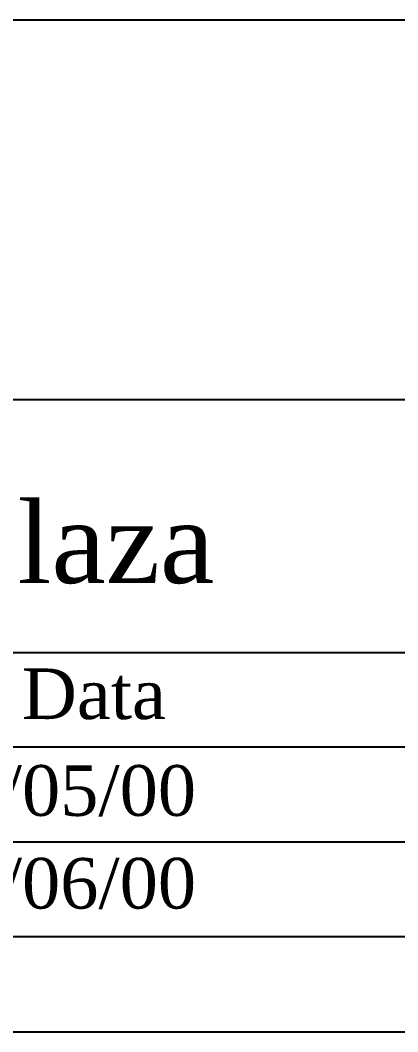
# Model space of a CAD drawing. Extents: x 15445 to 21745, y -5725 to 3185.
# Drawn here: x 18383 to 18942, y -5575 to -4075 of the extents above; entities that cross this region are included whole.
import ezdxf

# ---------------------------------------------------------------- set-up
doc = ezdxf.new("R2010")
doc.units = 0
doc.header["$LTSCALE"] = 200
doc.header["$MEASUREMENT"] = 0
doc.layers.add('FINA', color=7, linetype='CONTINUOUS')
doc.styles.add('FA', font='TIMES.TTF')

msp = doc.modelspace()

# ---------------------------------------------------------------- linework, layer by layer
at = {"layer": 'FINA'}
for p, q in [((21594.776, -4074.671), (15978.776, -4074.671)), ((15978.776, -4637.171), (21594.776, -4637.171)), ((15978.776, -5012.171), (21594.776, -5012.171)), ((19999.176, -5152.796), (15978.776, -5152.796)), ((19999.176, -5293.421), (15978.776, -5293.421)), ((19021.076, -5434.046), (15978.776, -5434.046)), ((15978.776, -5574.671), (21594.776, -5574.671))]:
    msp.add_line(p, q, dxfattribs=at)

# ---------------------------------------------------------------- texts
at = {"layer": 'FINA', "style": 'FA'}
for s, height, p in [('Banheira Spa Essex Plaza', 120, (16792.801, -4909.217)), ('Data', 75, (18384.747, -5110.93)), ('04/05/00', 75, (18240.519, -5254.411)), ('08/06/00', 75, (18240.519, -5391.942))]:
    msp.add_text(s, height=height, dxfattribs=at).set_placement(p)

doc.saveas('drawing.dxf')
